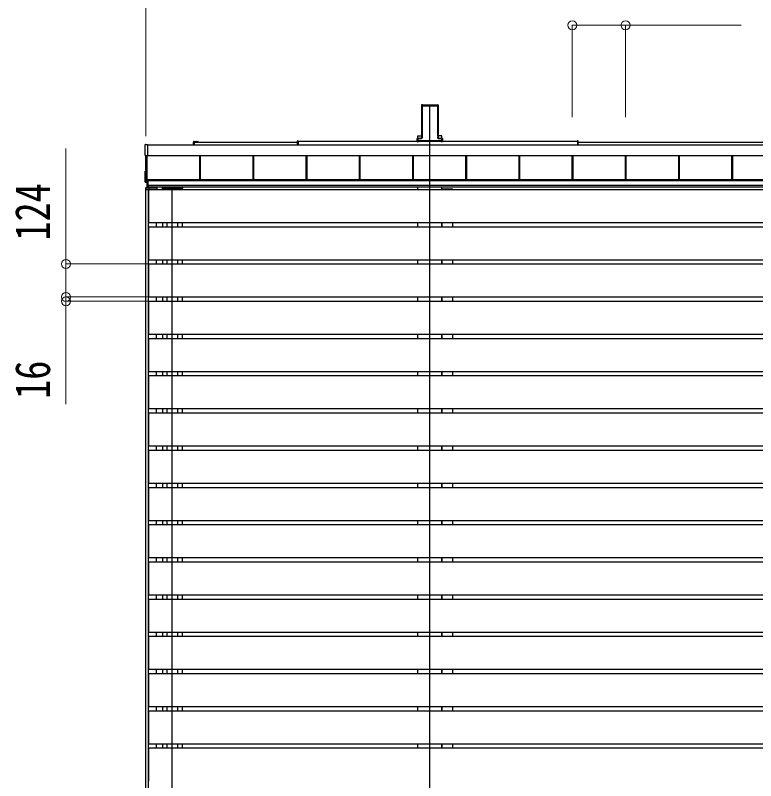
# Model space of a CAD drawing. Units: millimetres, scale not verified. Extents: x -16820 to 16820, y -11880 to 11880.
# Drawn here: x -10851 to -8068, y -6051 to -3173 of the extents above; entities that cross this region are included whole.
import ezdxf
from ezdxf.enums import TextEntityAlignment as Align

# ---------------------------------------------------------------- set-up
doc = ezdxf.new("R2010")
doc.units = ezdxf.units.MM
doc.header["$LTSCALE"] = 60
doc.layers.add('0-3_YKK_12', color=2, linetype='Continuous')
doc.layers.add('0-5_YKK_A1', color=4, linetype='Continuous')
doc.layers.add('0-6_YKK_D', color=6, linetype='Continuous', lineweight=18)
doc.styles.add('ＭＳ ゴシック', font='')
doc.styles.get('ＭＳ ゴシック').set_extended_font_data('MS Gothic')

msp = doc.modelspace()

# ---------------------------------------------------------------- linework, layer by layer
at = {"layer": '0-3_YKK_12'}
for p, q in [((-9292.65, -7067.6), (-9292.65, -3510.46)), ((-10260.65, -7067.6), (-10260.64, -3820.1))]:
    msp.add_line(p, q, dxfattribs=at)
at = {"layer": '0-5_YKK_A1'}
for p, q in [((-9323.53, -3509.96), (-9323.88, -3515.46)), ((-9323.09, -3510.43), (-9323.53, -3509.96)), ((-9323.04, -3509.49), (-9321, -3509.49)), ((-9323.04, -3509.49), (-9322.6, -3509.96)), ((-9322.52, -3510.98), (-9322.52, -3626.11)), ((-9320.69, -3509.82), (-9321, -3509.49)), ((-9320.69, -3509.82), (-9264.61, -3509.82)), ((-9264.61, -3509.82), (-9264.3, -3509.49)), ((-9264.3, -3509.49), (-9262.25, -3509.49)), ((-9262.77, -3626.11), (-9262.77, -3510.98)), ((-9262.7, -3509.96), (-9262.25, -3509.49)), ((-9261.76, -3509.96), (-9262.2, -3510.43)), ((-9261.76, -3509.96), (-9261.41, -3515.46)), ((-9323.9, -3515.81), (-9323.9, -3632.48)), ((-9323.02, -3626.43), (-9323.02, -3511.31)), ((-9320.15, -3512.96), (-9265.15, -3512.96)), ((-9320.15, -3634.32), (-9320.15, -3512.96)), ((-9262.27, -3511.31), (-9262.27, -3626.43)), ((-9261.4, -3515.81), (-9261.4, -3632.48)), ((-9337.85, -3626.05), (-9323.9, -3626.05)), ((-9337.85, -3635.38), (-9337.85, -3626.05)), ((-9247.45, -3626.05), (-9261.4, -3626.05)), ((-9247.45, -3635.38), (-9247.45, -3626.05)), ((-10181.15, -3659.38), (-10181.15, -3649.41)), ((-10178.65, -3646.91), (-10171.1, -3646.91)), ((-10178.65, -3649.41), (-9790.11, -3649.41)), ((-10178.65, -3649.71), (-10178.65, -3659.38)), ((-10164.9, -3649.41), (-10178.35, -3649.41)), ((-10170.19, -3646.91), (-10164.9, -3646.91)), ((-9790.11, -3659.4), (-9790.11, -3645.9)), ((-9787.61, -3645.3), (-8737.61, -3645.3)), ((-9787.61, -3645.3), (-9787.61, -3659.4)), ((-9340.52, -3643.73), (-9340.05, -3643.73)), ((-9340.51, -3643.23), (-9340.51, -3643.73)), ((-9340.05, -3643.23), (-9340.05, -3636.35)), ((-9338.05, -3643.23), (-9340.05, -3643.23)), ((-9340.05, -3643.23), (-9340.05, -3643.73)), ((-9338.05, -3643.73), (-9340.05, -3643.73)), ((-9340.02, -3635.38), (-9325, -3635.38)), ((-9338.05, -3636.44), (-9338.05, -3643.23)), ((-9324.48, -3636.44), (-9338.05, -3636.44)), ((-9338.05, -3643.23), (-9247.24, -3643.23)), ((-9338.05, -3643.23), (-9338.05, -3643.73)), ((-9338.05, -3643.73), (-9247.24, -3643.73)), ((-9337.85, -3649.41), (-9337.85, -3643.73)), ((-9337.65, -3643.73), (-9337.65, -3649.41)), ((-9336.65, -3643.39), (-9248.65, -3643.39)), ((-9323.91, -3632.84), (-9324.01, -3634.45)), ((-9323.48, -3635), (-9323.11, -3628.91)), ((-9322.61, -3628.94), (-9322.99, -3635.03)), ((-9262.31, -3635.03), (-9262.68, -3628.94)), ((-9262.18, -3628.91), (-9261.81, -3635)), ((-9261.38, -3632.84), (-9261.28, -3634.45)), ((-9260.81, -3635.94), (-9247.24, -3635.94)), ((-9247.24, -3636.44), (-9260.81, -3636.44)), ((-9260.29, -3635.38), (-9245.27, -3635.38)), ((-9247.65, -3643.73), (-9247.65, -3649.41)), ((-9247.45, -3649.41), (-9247.45, -3643.73)), ((-9247.24, -3635.94), (-9247.24, -3636.44)), ((-9247.24, -3643.23), (-9247.24, -3636.44)), ((-9245.24, -3643.23), (-9247.24, -3643.23)), ((-9245.24, -3643.73), (-9247.24, -3643.73)), ((-9247.23, -3643.23), (-9247.23, -3643.73)), ((-9245.24, -3636.35), (-9245.24, -3643.23)), ((-9245.24, -3643.23), (-9245.24, -3643.73)), ((-9244.77, -3643.73), (-9245.24, -3643.73)), ((-9244.77, -3643.23), (-9244.77, -3643.73)), ((-8737.61, -3645.3), (-8737.61, -3659.4)), ((-8735.11, -3659.4), (-8735.11, -3645.9)), ((-8735.11, -3649.41), (-6990.11, -3649.41)), ((-10362.15, -3699.82), (-10362.15, -3658.8)), ((-10354.15, -3659.38), (-5355.45, -3659.38)), ((-10354.15, -3701.09), (-10361.68, -3700.63)), ((-10360.65, -3799.54), (-10360.65, -3700.69)), ((-10355.65, -3817.58), (-10355.65, -3701)), ((-10354.15, -3699.32), (-5355.45, -3699.32)), ((-10354.15, -3699.56), (-5355.45, -3699.56)), ((-10354.15, -3700.59), (-10354.15, -3701.09)), ((-10157.15, -3790.31), (-10157.15, -3699.56)), ((-10156.75, -3790.31), (-10156.75, -3699.56)), ((-10154.15, -3790.31), (-10154.15, -3699.56)), ((-9957.15, -3790.31), (-9957.15, -3699.56)), ((-9954.55, -3790.31), (-9954.55, -3699.56)), ((-9954.15, -3790.31), (-9954.15, -3699.56)), ((-9757.15, -3790.31), (-9757.15, -3699.56)), ((-9754.55, -3790.31), (-9754.55, -3699.56)), ((-9754.15, -3790.31), (-9754.15, -3699.56)), ((-9557.15, -3790.31), (-9557.15, -3699.56)), ((-9554.55, -3790.31), (-9554.55, -3699.56)), ((-9554.15, -3790.31), (-9554.15, -3699.56)), ((-9357.15, -3790.31), (-9357.15, -3699.56)), ((-9354.55, -3790.31), (-9354.55, -3699.56)), ((-9354.15, -3790.31), (-9354.15, -3699.56)), ((-9157.15, -3790.31), (-9157.15, -3699.56)), ((-9154.55, -3790.31), (-9154.55, -3699.56)), ((-9154.15, -3790.31), (-9154.15, -3699.56)), ((-8957.15, -3790.31), (-8957.15, -3699.56)), ((-8954.55, -3790.31), (-8954.55, -3699.56)), ((-8954.15, -3790.31), (-8954.15, -3699.56)), ((-8757.15, -3790.31), (-8757.15, -3699.56)), ((-8754.55, -3790.31), (-8754.55, -3699.56)), ((-8754.15, -3790.31), (-8754.15, -3699.56)), ((-8557.15, -3790.31), (-8557.15, -3699.56)), ((-8554.55, -3790.31), (-8554.55, -3699.56)), ((-8554.15, -3790.31), (-8554.15, -3699.56)), ((-8357.15, -3790.31), (-8357.15, -3699.56)), ((-8354.55, -3790.31), (-8354.55, -3699.56)), ((-8354.15, -3790.31), (-8354.15, -3699.56)), ((-8157.15, -3790.31), (-8157.15, -3699.56)), ((-8154.55, -3790.31), (-8154.55, -3699.56)), ((-8154.15, -3790.31), (-8154.15, -3699.56)), ((-10362.15, -3799.92), (-10362.15, -3758.9)), ((-10361.68, -3758.4), (-10360.65, -3758.34)), ((-10355.65, -3790.04), (-10352.15, -3790.04)), ((-10352.15, -3790.31), (-5355.45, -3790.31)), ((-10352.15, -3792.31), (-5355.45, -3792.31)), ((-10352.15, -3794.11), (-5355.45, -3794.11)), ((-10352.15, -3794.11), (-5355.45, -3794.11)), ((-10355.65, -3801.1), (-10361.68, -3800.73)), ((-10360.65, -3799.54), (-10355.65, -3799.54)), ((-10360.65, -3827.6), (-10360.65, -3821.1)), ((-10360.65, -6191.6), (-10360.65, -3827.6)), ((-10360.65, -3827.6), (-10320.65, -3827.6)), ((-10359.65, -3827.6), (-10360.65, -3827.6)), ((-10359.65, -3820.1), (-10349.74, -3820.1)), ((-10352.15, -3812.48), (-10355.65, -3812.48)), ((-10355.65, -3819.1), (-10352.15, -3819.1)), ((-10352.15, -3811.09), (-5355.45, -3811.09)), ((-10352.15, -3817.58), (-5355.45, -3817.58)), ((-10350.65, -6191.6), (-10350.65, -3827.6)), ((-10350.15, -3827.6), (-5361.15, -3827.6)), ((-10350.15, -3827.6), (-10350.15, -3951.6)), ((-10347.74, -3820.1), (-10349.74, -3820.1)), ((-10347.34, -3827.6), (-10348.34, -3827.6)), ((-10347.74, -3820.1), (-10319.74, -3820.1)), ((-10298.64, -3822.6), (-10298.56, -3821.05)), ((-10298.64, -3822.6), (-10222.64, -3822.6)), ((-10298.15, -3822.6), (-10298.15, -3827.6)), ((-10298.15, -3822.6), (-10223.15, -3822.6)), ((-10297.56, -3820.1), (-10223.72, -3820.1)), ((-10240.15, -3827.6), (-10281.15, -3827.6)), ((-10280.65, -3827.6), (-10240.65, -3827.6)), ((-10240.15, -3827.6), (-10240.15, -3825.6)), ((-10223.15, -3822.6), (-10223.15, -3827.6)), ((-10222.72, -3821.05), (-10222.64, -3822.6)), ((-9337.85, -3827.6), (-9337.85, -3817.58)), ((-9206.95, -3827.6), (-9247.95, -3827.6)), ((-9247.45, -3827.6), (-9247.45, -3817.58)), ((-9247.45, -3827.6), (-9207.45, -3827.6)), ((-9206.95, -3827.6), (-9206.95, -3825.6)), ((-10350.15, -3951.6), (-5361.15, -3951.6)), ((-10350.15, -3967.6), (-5361.15, -3967.6)), ((-10350.15, -3967.6), (-10350.15, -4091.6)), ((-10320.65, -3967.6), (-10320.65, -3951.6)), ((-10298.15, -3951.6), (-10298.15, -3967.6)), ((-10280.65, -3951.6), (-10280.65, -3967.6)), ((-10240.65, -3951.6), (-10240.65, -3967.6)), ((-10223.15, -3951.6), (-10223.15, -3967.6)), ((-9337.85, -3967.6), (-9337.85, -3951.6)), ((-9247.45, -3967.6), (-9247.45, -3951.6)), ((-9247.45, -3951.6), (-9247.45, -3967.6)), ((-9207.45, -3951.6), (-9207.45, -3967.6)), ((-10350.15, -4091.6), (-5361.15, -4091.6)), ((-10350.15, -4107.6), (-5361.15, -4107.6)), ((-10350.15, -4107.6), (-10350.15, -4231.6)), ((-10320.65, -4107.6), (-10320.65, -4091.6)), ((-10298.15, -4091.6), (-10298.15, -4107.6)), ((-10280.65, -4091.6), (-10280.65, -4107.6)), ((-10240.65, -4091.6), (-10240.65, -4107.6)), ((-10223.15, -4091.6), (-10223.15, -4107.6)), ((-9337.85, -4107.6), (-9337.85, -4091.6)), ((-9247.45, -4107.6), (-9247.45, -4091.6)), ((-9247.45, -4091.6), (-9247.45, -4107.6)), ((-9207.45, -4091.6), (-9207.45, -4107.6)), ((-10350.15, -4231.6), (-5361.15, -4231.6)), ((-10350.15, -4247.6), (-5361.15, -4247.6)), ((-10350.15, -4247.6), (-10350.15, -4371.6)), ((-10320.65, -4247.6), (-10320.65, -4231.6)), ((-10298.15, -4231.6), (-10298.15, -4247.6)), ((-10280.65, -4231.6), (-10280.65, -4247.6)), ((-10240.65, -4231.6), (-10240.65, -4247.6)), ((-10223.15, -4231.6), (-10223.15, -4247.6)), ((-9337.85, -4247.6), (-9337.85, -4231.6)), ((-9247.45, -4247.6), (-9247.45, -4231.6)), ((-9247.45, -4231.6), (-9247.45, -4247.6)), ((-9207.45, -4231.6), (-9207.45, -4247.6)), ((-10350.15, -4371.6), (-5361.15, -4371.6)), ((-10320.65, -4387.6), (-10320.65, -4371.6)), ((-10298.15, -4371.6), (-10298.15, -4387.6)), ((-10280.65, -4371.6), (-10280.65, -4387.6)), ((-10240.65, -4371.6), (-10240.65, -4387.6)), ((-10223.15, -4371.6), (-10223.15, -4387.6)), ((-9337.85, -4387.6), (-9337.85, -4371.6)), ((-9247.45, -4387.6), (-9247.45, -4371.6)), ((-9247.45, -4371.6), (-9247.45, -4387.6)), ((-9207.45, -4371.6), (-9207.45, -4387.6)), ((-10350.15, -4387.6), (-5361.15, -4387.6)), ((-10350.15, -4387.6), (-10350.15, -4511.6)), ((-10350.15, -4511.6), (-5361.15, -4511.6)), ((-10320.65, -4527.6), (-10320.65, -4511.6)), ((-10298.15, -4511.6), (-10298.15, -4527.6)), ((-10280.65, -4511.6), (-10280.65, -4527.6)), ((-10240.65, -4511.6), (-10240.65, -4527.6)), ((-10223.15, -4511.6), (-10223.15, -4527.6)), ((-9337.85, -4527.6), (-9337.85, -4511.6)), ((-9247.45, -4527.6), (-9247.45, -4511.6)), ((-9247.45, -4511.6), (-9247.45, -4527.6)), ((-9207.45, -4511.6), (-9207.45, -4527.6)), ((-10350.15, -4527.6), (-5361.15, -4527.6)), ((-10350.15, -4527.6), (-10350.15, -4651.6)), ((-10350.15, -4651.6), (-5361.15, -4651.6)), ((-10320.65, -4667.6), (-10320.65, -4651.6)), ((-10298.15, -4651.6), (-10298.15, -4667.6)), ((-10280.65, -4651.6), (-10280.65, -4667.6)), ((-10240.65, -4651.6), (-10240.65, -4667.6)), ((-10223.15, -4651.6), (-10223.15, -4667.6)), ((-9337.85, -4667.6), (-9337.85, -4651.6)), ((-9247.45, -4667.6), (-9247.45, -4651.6)), ((-9247.45, -4651.6), (-9247.45, -4667.6)), ((-9207.45, -4651.6), (-9207.45, -4667.6)), ((-10350.15, -4667.6), (-5361.15, -4667.6)), ((-10350.15, -4667.6), (-10350.15, -4791.6)), ((-10350.15, -4791.6), (-5361.15, -4791.6)), ((-10320.65, -4807.6), (-10320.65, -4791.6)), ((-10298.15, -4791.6), (-10298.15, -4807.6)), ((-10280.65, -4791.6), (-10280.65, -4807.6)), ((-10240.65, -4791.6), (-10240.65, -4807.6)), ((-10223.15, -4791.6), (-10223.15, -4807.6)), ((-9337.85, -4807.6), (-9337.85, -4791.6)), ((-9247.45, -4807.6), (-9247.45, -4791.6)), ((-9247.45, -4791.6), (-9247.45, -4807.6)), ((-9207.45, -4791.6), (-9207.45, -4807.6)), ((-10350.15, -4807.6), (-5361.15, -4807.6)), ((-10350.15, -4807.6), (-10350.15, -4931.6)), ((-10350.15, -4931.6), (-5361.15, -4931.6)), ((-10350.15, -4947.6), (-5361.15, -4947.6)), ((-10350.15, -4947.6), (-10350.15, -5071.6)), ((-10320.65, -4947.6), (-10320.65, -4931.6)), ((-10298.15, -4931.6), (-10298.15, -4947.6)), ((-10280.65, -4931.6), (-10280.65, -4947.6)), ((-10240.65, -4931.6), (-10240.65, -4947.6)), ((-10223.15, -4931.6), (-10223.15, -4947.6)), ((-9337.85, -4947.6), (-9337.85, -4931.6)), ((-9247.45, -4947.6), (-9247.45, -4931.6)), ((-9247.45, -4931.6), (-9247.45, -4947.6)), ((-9207.45, -4931.6), (-9207.45, -4947.6)), ((-10350.15, -5071.6), (-5361.15, -5071.6)), ((-10350.15, -5087.6), (-5361.15, -5087.6)), ((-10350.15, -5087.6), (-10350.15, -5211.6)), ((-10320.65, -5087.6), (-10320.65, -5071.6)), ((-10298.15, -5071.6), (-10298.15, -5087.6)), ((-10280.65, -5071.6), (-10280.65, -5087.6)), ((-10240.65, -5071.6), (-10240.65, -5087.6)), ((-10223.15, -5071.6), (-10223.15, -5087.6)), ((-9337.85, -5087.6), (-9337.85, -5071.6)), ((-9247.45, -5087.6), (-9247.45, -5071.6)), ((-9247.45, -5071.6), (-9247.45, -5087.6)), ((-9207.45, -5071.6), (-9207.45, -5087.6)), ((-10350.15, -5211.6), (-5361.15, -5211.6)), ((-10350.15, -5227.6), (-5361.15, -5227.6)), ((-10350.15, -5227.6), (-10350.15, -5351.6)), ((-10320.65, -5227.6), (-10320.65, -5211.6)), ((-10298.15, -5211.6), (-10298.15, -5227.6)), ((-10280.65, -5211.6), (-10280.65, -5227.6)), ((-10240.65, -5211.6), (-10240.65, -5227.6)), ((-10223.15, -5211.6), (-10223.15, -5227.6)), ((-9337.85, -5227.6), (-9337.85, -5211.6)), ((-9247.45, -5227.6), (-9247.45, -5211.6)), ((-9247.45, -5211.6), (-9247.45, -5227.6)), ((-9207.45, -5211.6), (-9207.45, -5227.6)), ((-10350.15, -5351.6), (-5361.15, -5351.6)), ((-10320.65, -5367.6), (-10320.65, -5351.6)), ((-10298.15, -5351.6), (-10298.15, -5367.6)), ((-10280.65, -5351.6), (-10280.65, -5367.6)), ((-10240.65, -5351.6), (-10240.65, -5367.6)), ((-10223.15, -5351.6), (-10223.15, -5367.6)), ((-9337.85, -5367.6), (-9337.85, -5351.6)), ((-9247.45, -5367.6), (-9247.45, -5351.6)), ((-9247.45, -5351.6), (-9247.45, -5367.6)), ((-9207.45, -5351.6), (-9207.45, -5367.6)), ((-10350.15, -5367.6), (-5361.15, -5367.6)), ((-10350.15, -5367.6), (-10350.15, -5491.6)), ((-10350.15, -5491.6), (-5361.15, -5491.6)), ((-10320.65, -5507.6), (-10320.65, -5491.6)), ((-10298.15, -5491.6), (-10298.15, -5507.6)), ((-10280.65, -5491.6), (-10280.65, -5507.6)), ((-10240.65, -5491.6), (-10240.65, -5507.6)), ((-10223.15, -5491.6), (-10223.15, -5507.6)), ((-9337.85, -5507.6), (-9337.85, -5491.6)), ((-9247.45, -5507.6), (-9247.45, -5491.6)), ((-9247.45, -5491.6), (-9247.45, -5507.6)), ((-9207.45, -5491.6), (-9207.45, -5507.6)), ((-10350.15, -5507.6), (-5361.15, -5507.6)), ((-10350.15, -5507.6), (-10350.15, -5631.6)), ((-10350.15, -5631.6), (-5361.15, -5631.6)), ((-10320.65, -5647.6), (-10320.65, -5631.6)), ((-10298.15, -5631.6), (-10298.15, -5647.6)), ((-10280.65, -5631.6), (-10280.65, -5647.6)), ((-10240.65, -5631.6), (-10240.65, -5647.6)), ((-10223.15, -5631.6), (-10223.15, -5647.6)), ((-9337.85, -5647.6), (-9337.85, -5631.6)), ((-9247.45, -5647.6), (-9247.45, -5631.6)), ((-9247.45, -5631.6), (-9247.45, -5647.6)), ((-9207.45, -5631.6), (-9207.45, -5647.6)), ((-10350.15, -5647.6), (-5361.15, -5647.6)), ((-10350.15, -5647.6), (-10350.15, -5771.6)), ((-10350.15, -5771.6), (-5361.15, -5771.6)), ((-10320.65, -5787.6), (-10320.65, -5771.6)), ((-10298.15, -5771.6), (-10298.15, -5787.6)), ((-10280.65, -5771.6), (-10280.65, -5787.6)), ((-10240.65, -5771.6), (-10240.65, -5787.6)), ((-10223.15, -5771.6), (-10223.15, -5787.6)), ((-9337.85, -5787.6), (-9337.85, -5771.6)), ((-9247.45, -5787.6), (-9247.45, -5771.6)), ((-9247.45, -5771.6), (-9247.45, -5787.6)), ((-9207.45, -5771.6), (-9207.45, -5787.6)), ((-10350.15, -5787.6), (-5361.15, -5787.6)), ((-10350.15, -5787.6), (-10350.15, -5911.6)), ((-10350.15, -5911.6), (-5361.15, -5911.6)), ((-10350.15, -5927.6), (-5361.15, -5927.6)), ((-10350.15, -5927.6), (-10350.15, -6051.6)), ((-10320.65, -5927.6), (-10320.65, -5911.6)), ((-10298.15, -5911.6), (-10298.15, -5927.6)), ((-10280.65, -5911.6), (-10280.65, -5927.6)), ((-10240.65, -5911.6), (-10240.65, -5927.6)), ((-10223.15, -5911.6), (-10223.15, -5927.6)), ((-9337.85, -5927.6), (-9337.85, -5911.6)), ((-9247.45, -5927.6), (-9247.45, -5911.6)), ((-9247.45, -5911.6), (-9247.45, -5927.6)), ((-9207.45, -5911.6), (-9207.45, -5927.6))]:
    msp.add_line(p, q, dxfattribs=at)
for points in [[(-9789.17, -3644.9), (-9787.61, -3644.8), (-9787.61, -3645.8), (-9787.61, -3659.4)], [(-9340.52, -3635.88), (-9340.52, -3643.23), (-9340.05, -3643.23)], [(-9338.05, -3636.44), (-9338.05, -3635.94), (-9324.48, -3635.94)], [(-9244.77, -3635.88), (-9244.77, -3643.23), (-9245.24, -3643.23)], [(-8736.05, -3644.9), (-8737.61, -3644.8), (-8737.61, -3645.8), (-8737.61, -3659.4)], [(-10361.68, -3658.3), (-10354.15, -3657.84), (-10354.15, -3658.34), (-10354.15, -3700.59)], [(-10355.65, -3790.04), (-10355.65, -3812.48), (-10355.65, -3819.1)], [(-10352.65, -3790.04), (-10352.65, -3812.48), (-10352.65, -3819.1)], [(-10352.15, -3790.04), (-10352.15, -3812.48), (-10352.15, -3819.1)], [(-10348.74, -3821.04), (-10348.34, -3827.6), (-10349.34, -3827.6), (-10359.65, -3827.6)], [(-10318.74, -3821.04), (-10318.34, -3827.6), (-10319.34, -3827.6), (-10347.34, -3827.6)], [(-10281.15, -3827.6), (-10281.15, -3825.6), (-10240.15, -3825.6)], [(-9247.95, -3827.6), (-9247.95, -3825.6), (-9206.95, -3825.6)]]:
    msp.add_lwpolyline(points, dxfattribs=at)
for centre, radius, start, end in [((-10178.65, -3649.41), 2.5, 90, 180), ((-10178.35, -3649.71), 0.3, 90, 180), ((-10171.1, -3647.11), 0.2, 23.57818, 90), ((-10170.65, -3646.91), 0.3, 203.57818, 336.42182), ((-10170.19, -3647.11), 0.2, 90, 156.42182), ((-10164.9, -3648.16), 1.25, 270, 90), ((-9789.11, -3645.9), 1, 93.5, 180), ((-9339.55, -3636.35), 0.501, 90.24971, 179.75029), ((-9245.74, -3636.35), 0.501, 0.24971, 89.75029), ((-8736.11, -3645.9), 1, 0, 86.5), ((-10361.65, -3658.8), 0.497, 93.16944, 179.94772), ((-10361.27, -3699.86), 0.873, 177.74142, 242.53793), ((-10361.65, -3758.9), 0.497, 93.16944, 179.94772), ((-10361.27, -3799.96), 0.873, 177.74142, 242.53793), ((-10359.65, -3821.1), 1, 90, 180), ((-10349.74, -3821.1), 1, 3.5, 90), ((-10319.74, -3821.1), 1, 3.5, 90), ((-10297.56, -3821.1), 1, 90, 177), ((-10223.72, -3821.1), 1, 3, 90)]:
    msp.add_arc(centre, radius, start, end, dxfattribs=at)
for centre, major_axis, ratio, start_param, end_param in [((-9323.03, -3509.99), (0.346, -0.364), 0.996462, 2.3838095, 3.8892836), ((-9323.32, -3513.46), (0.22, 3.04), 0.070684, 5.5043854, 6.2286971), ((-9322.82, -3513.49), (0.22, 3.54), 0.060877, 5.5025319, 6.2268436), ((-9262.47, -3513.49), (-0.22, 3.54), 0.060877, 0.0563417, 0.7806534), ((-9261.97, -3513.46), (-0.22, 3.04), 0.070684, 0.0544883, 0.7787999), ((-9262.26, -3509.99), (-0.346, -0.364), 0.996462, 2.3939017, 3.8993758), ((-9323.85, -3515.46), (0.031, 0.5), 0.061627, 1.5746234, 2.3600215), ((-9261.44, -3515.46), (-0.031, 0.5), 0.061627, 3.9231638, 4.7085619), ((-9322.83, -3628.94), (0.22, 4), 0.053972, 4.7153191, 5.5007173), ((-9262.47, -3628.94), (-0.22, 4), 0.053972, 0.782468, 1.5678662), ((-9340.02, -3635.89), (0.355, -0.355), 0.99628, 2.358058, 3.9251274), ((-9338.05, -3636.34), (2, 0), 0.045872, 3.2026792, 4.712389), ((-9338.05, -3635.85), (1.5, 0), 0.061163, 3.2026792, 4.712389), ((-9325.01, -3634.38), (0.691, -0.728), 0.996462, 5.5254021, 7.0308762), ((-9324.49, -3634.93), (-0.693, 0.73), 0.992955, 2.3838095, 3.8892836), ((-9324.49, -3634.93), (1.04, -1.09), 0.996462, 5.5254021, 7.0308762), ((-9323.94, -3632.84), (0.031, 0.5), 0.061627, 4.716216, 5.5016142), ((-9323.32, -3628.91), (0.22, 3.5), 0.061627, 4.716216, 5.5016142), ((-9260.81, -3634.93), (-1.04, -1.09), 0.996462, 5.5354944, 7.0409685), ((-9261.97, -3628.91), (-0.22, 3.5), 0.061627, 0.7815711, 1.5669693), ((-9260.81, -3634.93), (0.693, 0.73), 0.992955, 2.3939017, 3.8993758), ((-9261.35, -3632.84), (-0.031, 0.5), 0.061627, 0.7815711, 1.5669693), ((-9260.28, -3634.38), (-0.691, -0.728), 0.996462, 5.5354944, 7.0409685), ((-9247.24, -3635.85), (1.5, 0), 0.061163, 4.712389, 6.2220988), ((-9247.24, -3636.34), (2, 0), 0.045872, 4.712389, 6.2220988), ((-9245.28, -3635.89), (-0.355, -0.355), 0.99628, 2.358058, 3.9251274)]:
    msp.add_ellipse(centre, major_axis=major_axis, ratio=ratio, start_param=start_param, end_param=end_param, dxfattribs=at)
at = {"layer": '0-6_YKK_D', "color": 1}
msp.add_line((-10360.65, -3606.54), (-10360.65, -2608.82), dxfattribs=at)
at = {"layer": '0-6_YKK_D'}
for p, q in [((-10360.65, -3626.96), (-10360.65, -2908.82)), ((-8757.15, -3555.47), (-8757.15, -3208.82)), ((-8557.15, -3555.47), (-8557.15, -3208.82)), ((-10351.15, -4107.6), (-10661.65, -4107.6)), ((-10660.65, -4231.6), (-10660.65, -4163.6)), ((-10351.15, -4231.6), (-10661.65, -4231.6)), ((-10351.15, -4231.6), (-10661.65, -4231.6)), ((-10351.15, -4247.6), (-10661.65, -4247.6)), ((-10660.65, -4231.6), (-10660.65, -4247.6)), ((-10660.65, -4247.6), (-10660.65, -4634.8))]:
    msp.add_line(p, q, dxfattribs=at)
for points in [[(-8757.15, -3209.82), (-8557.15, -3209.82), (-8122.75, -3209.82)], [(-10660.65, -4231.6), (-10660.65, -4107.6), (-10660.65, -3673.2)]]:
    msp.add_lwpolyline(points, dxfattribs=at)
for centre in [(-8757.15, -3209.82), (-8557.15, -3209.82), (-10660.65, -4107.6), (-10660.65, -4231.6), (-10660.65, -4231.6), (-10660.65, -4247.6)]:
    msp.add_circle(centre, 17, dxfattribs=at)

# ---------------------------------------------------------------- texts
at = {"layer": '0-6_YKK_D', "style": 'ＭＳ ゴシック', "width": 0.8}
for s, p in [('124', (-10680.65, -4019.6)), ('16', (-10680.65, -4614.8))]:
    msp.add_text(s, height=132, rotation=90, dxfattribs=at).set_placement(p, align=Align.BOTTOM_LEFT)

doc.saveas('drawing.dxf')
